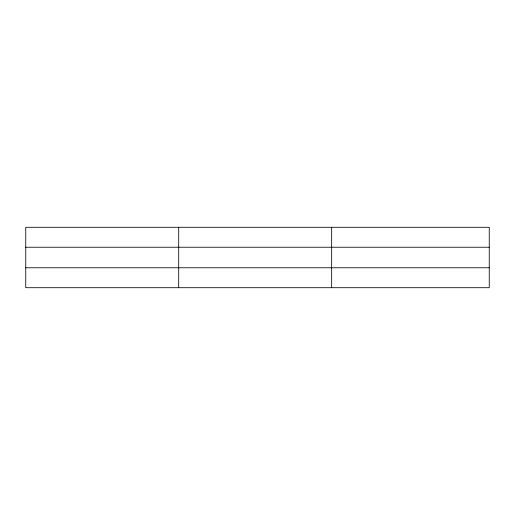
<?xml version="1.0" encoding="UTF-8"?>
<svg xmlns="http://www.w3.org/2000/svg" width="515" height="515" viewBox="0 0 515 515"><rect width="100%" height="100%" fill="white"/><g stroke="black" fill="none" stroke-linecap="round" stroke-linejoin="round"><path stroke-width="0.77" d="M178.705 227.295L178.705 287.705M331.66 227.295L331.66 287.705M489.25 247.232L489.25 227.295L25.75 227.295L25.75 287.705L489.25 287.705L489.25 247.232L25.75 247.232M25.75 267.768L489.25 267.768"/></g></svg>
